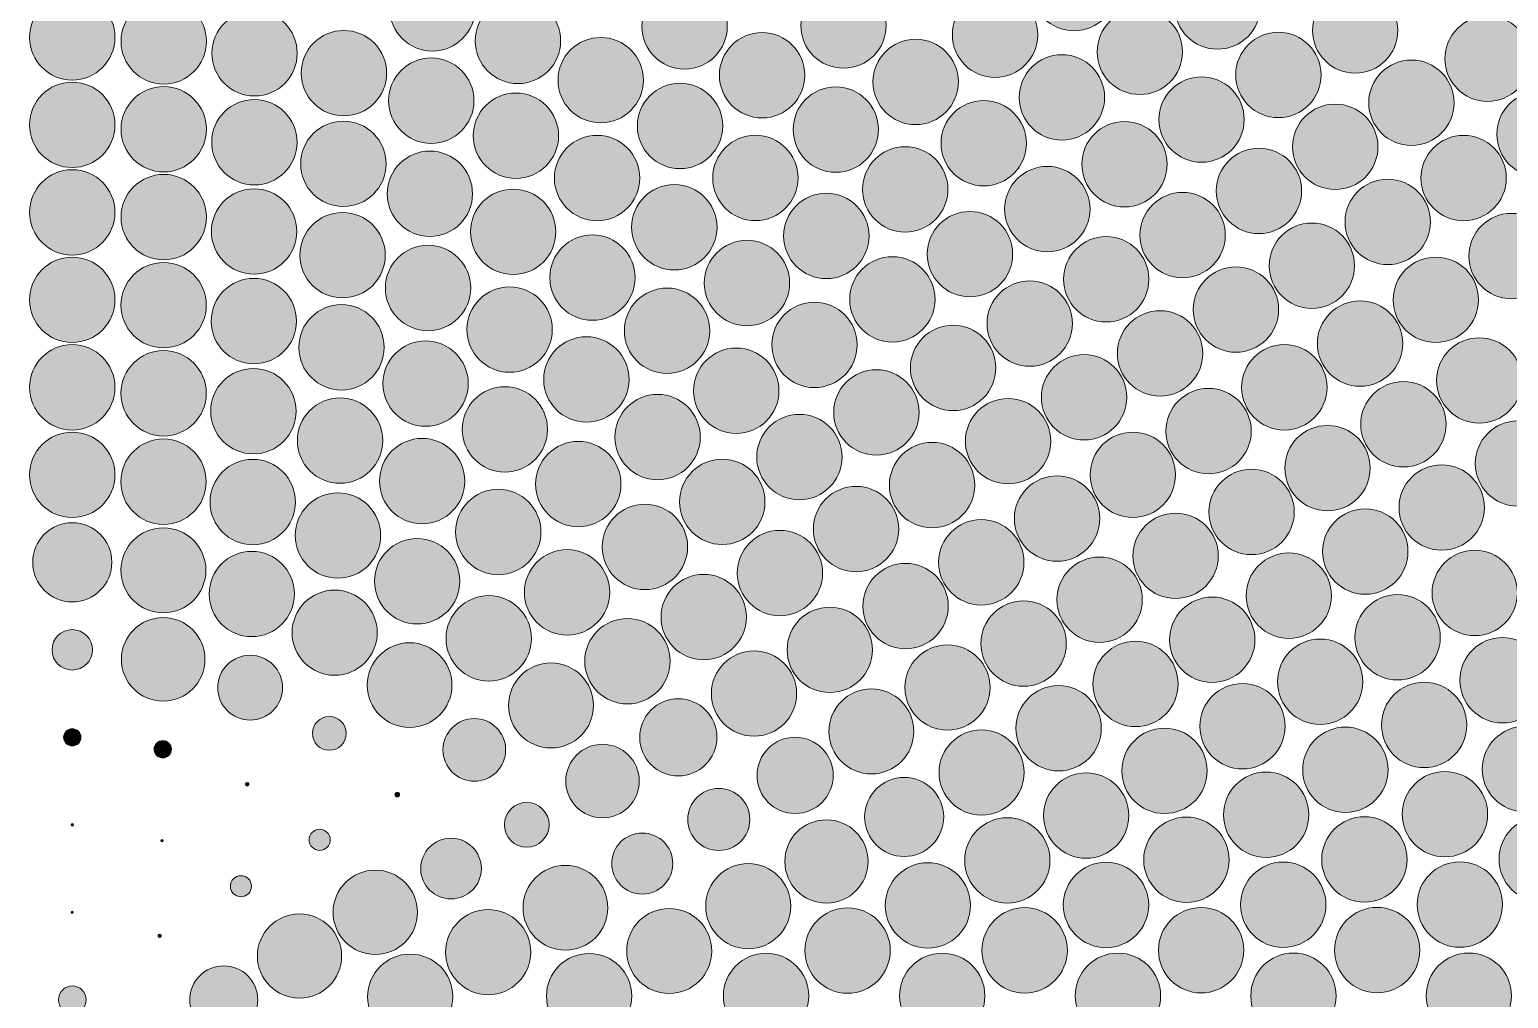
# Model space of a CAD drawing. Extents: x 3515 to 4006, y 175 to 667.
# Drawn here: x 3758 to 3841.9, y 426 to 480.9 of the extents above; entities that cross this region are included whole.
import ezdxf

# ---------------------------------------------------------------- set-up
doc = ezdxf.new("R2010")
doc.units = 0
doc.header["$MEASUREMENT"] = 0
doc.layers.add('Capa 1', color=7, linetype='Continuous', lineweight=0)

# ---------------------------------------------------------------- blocks, each defined once
blk = doc.blocks.new('Block_0')
at = {"layer": 'Capa 1', "true_color": 0x000000, "transparency": 33554687}
h = blk.add_hatch(color=18, dxfattribs=at)
h.dxf.hatch_style = 2
edge = h.paths.add_edge_path()
edge.add_arc((3817.249, 483.297), 2.421, 0, 360)
h = blk.add_hatch(color=18, dxfattribs=at)
h.dxf.hatch_style = 2
edge = h.paths.add_edge_path()
edge.add_arc((3780.844, 482.145), 2.421, 0, 360)
h = blk.add_hatch(color=18, dxfattribs=at)
h.dxf.hatch_style = 2
edge = h.paths.add_edge_path()
edge.add_arc((3825.387, 482.251), 2.421, 0, 360)
h = blk.add_hatch(color=18, dxfattribs=at)
h.dxf.hatch_style = 2
edge = h.paths.add_edge_path()
edge.add_arc((3795.152, 481.12), 2.421, 0, 360)
h = blk.add_hatch(color=18, dxfattribs=at)
h.dxf.hatch_style = 2
edge = h.paths.add_edge_path()
edge.add_arc((3804.168, 481.174), 2.421, 0, 360)
h = blk.add_hatch(color=18, dxfattribs=at)
h.dxf.hatch_style = 2
edge = h.paths.add_edge_path()
edge.add_arc((3833.197, 480.893), 2.421, 0, 360)
h = blk.add_hatch(color=18, dxfattribs=at)
h.dxf.hatch_style = 2
edge = h.paths.add_edge_path()
edge.add_arc((3760.415, 480.502), 2.421, 0, 360)
h = blk.add_hatch(color=18, dxfattribs=at)
h.dxf.hatch_style = 2
edge = h.paths.add_edge_path()
edge.add_arc((3765.605, 480.276), 2.421, 0, 360)
h = blk.add_hatch(color=18, dxfattribs=at)
h.dxf.hatch_style = 2
edge = h.paths.add_edge_path()
edge.add_arc((3785.701, 480.303), 2.421, 0, 360)
h = blk.add_hatch(color=18, dxfattribs=at)
h.dxf.hatch_style = 2
edge = h.paths.add_edge_path()
edge.add_arc((3812.767, 480.649), 2.421, 0, 360)
h = blk.add_hatch(color=18, dxfattribs=at)
h.dxf.hatch_style = 2
edge = h.paths.add_edge_path()
edge.add_arc((3770.756, 479.598), 2.421, 0, 360)
h = blk.add_hatch(color=18, dxfattribs=at)
h.dxf.hatch_style = 2
edge = h.paths.add_edge_path()
edge.add_arc((3820.979, 479.68), 2.421, 0, 360)
h = blk.add_hatch(color=18, dxfattribs=at)
h.dxf.hatch_style = 2
edge = h.paths.add_edge_path()
edge.add_arc((3840.709, 479.29), 2.421, 0, 360)
h = blk.add_hatch(color=18, dxfattribs=at)
h.dxf.hatch_style = 2
edge = h.paths.add_edge_path()
edge.add_arc((3775.827, 478.473), 2.421, 0, 360)
h = blk.add_hatch(color=18, dxfattribs=at)
h.dxf.hatch_style = 2
edge = h.paths.add_edge_path()
edge.add_arc((3799.551, 478.355), 2.421, 0, 360)
h = blk.add_hatch(color=18, dxfattribs=at)
h.dxf.hatch_style = 2
edge = h.paths.add_edge_path()
edge.add_arc((3828.841, 478.369), 2.421, 0, 360)
h = blk.add_hatch(color=18, dxfattribs=at)
h.dxf.hatch_style = 2
edge = h.paths.add_edge_path()
edge.add_arc((3790.395, 478.075), 2.421, 0, 360)
h = blk.add_hatch(color=18, dxfattribs=at)
h.dxf.hatch_style = 2
edge = h.paths.add_edge_path()
edge.add_arc((3808.262, 477.975), 2.421, 0, 360)
h = blk.add_hatch(color=18, dxfattribs=at)
h.dxf.hatch_style = 2
edge = h.paths.add_edge_path()
edge.add_arc((3780.782, 476.911), 2.421, 0, 360)
h = blk.add_hatch(color=18, dxfattribs=at)
h.dxf.hatch_style = 2
edge = h.paths.add_edge_path()
edge.add_arc((3816.559, 477.097), 2.421, 0, 360)
h = blk.add_hatch(color=18, dxfattribs=at)
h.dxf.hatch_style = 2
edge = h.paths.add_edge_path()
edge.add_arc((3836.388, 476.793), 2.421, 0, 360)
h = blk.add_hatch(color=18, dxfattribs=at)
h.dxf.hatch_style = 2
edge = h.paths.add_edge_path()
edge.add_arc((3824.48, 475.84), 2.421, 0, 360)
h = blk.add_hatch(color=18, dxfattribs=at)
h.dxf.hatch_style = 2
edge = h.paths.add_edge_path()
edge.add_arc((3760.415, 475.54), 2.421, 0, 360)
h = blk.add_hatch(color=18, dxfattribs=at)
h.dxf.hatch_style = 2
edge = h.paths.add_edge_path()
edge.add_arc((3765.604, 475.293), 2.421, 0, 360)
h = blk.add_hatch(color=18, dxfattribs=at)
h.dxf.hatch_style = 2
edge = h.paths.add_edge_path()
edge.add_arc((3794.894, 475.478), 2.421, 0, 360)
h = blk.add_hatch(color=18, dxfattribs=at)
h.dxf.hatch_style = 2
edge = h.paths.add_edge_path()
edge.add_arc((3803.732, 475.27), 2.421, 0, 360)
h = blk.add_hatch(color=18, dxfattribs=at)
h.dxf.hatch_style = 2
edge = h.paths.add_edge_path()
edge.add_arc((3843.653, 475.008), 2.421, 0, 360)
h = blk.add_hatch(color=18, dxfattribs=at)
h.dxf.hatch_style = 2
edge = h.paths.add_edge_path()
edge.add_arc((3770.746, 474.554), 2.421, 0, 360)
h = blk.add_hatch(color=18, dxfattribs=at)
h.dxf.hatch_style = 2
edge = h.paths.add_edge_path()
edge.add_arc((3785.582, 474.923), 2.421, 0, 360)
h = blk.add_hatch(color=18, dxfattribs=at)
h.dxf.hatch_style = 2
edge = h.paths.add_edge_path()
edge.add_arc((3812.123, 474.498), 2.421, 0, 360)
h = blk.add_hatch(color=18, dxfattribs=at)
h.dxf.hatch_style = 2
edge = h.paths.add_edge_path()
edge.add_arc((3832.064, 474.294), 2.421, 0, 360)
h = blk.add_hatch(color=18, dxfattribs=at)
h.dxf.hatch_style = 2
edge = h.paths.add_edge_path()
edge.add_arc((3775.794, 473.329), 2.421, 0, 360)
h = blk.add_hatch(color=18, dxfattribs=at)
h.dxf.hatch_style = 2
edge = h.paths.add_edge_path()
edge.add_arc((3820.111, 473.305), 2.421, 0, 360)
h = blk.add_hatch(color=18, dxfattribs=at)
h.dxf.hatch_style = 2
edge = h.paths.add_edge_path()
edge.add_arc((3790.19, 472.524), 2.421, 0, 360)
h = blk.add_hatch(color=18, dxfattribs=at)
h.dxf.hatch_style = 2
edge = h.paths.add_edge_path()
edge.add_arc((3799.17, 472.527), 2.421, 0, 360)
h = blk.add_hatch(color=18, dxfattribs=at)
h.dxf.hatch_style = 2
edge = h.paths.add_edge_path()
edge.add_arc((3839.349, 472.523), 2.421, 0, 360)
h = blk.add_hatch(color=18, dxfattribs=at)
h.dxf.hatch_style = 2
edge = h.paths.add_edge_path()
edge.add_arc((3780.703, 471.63), 2.421, 0, 360)
h = blk.add_hatch(color=18, dxfattribs=at)
h.dxf.hatch_style = 2
edge = h.paths.add_edge_path()
edge.add_arc((3807.67, 471.881), 2.421, 0, 360)
h = blk.add_hatch(color=18, dxfattribs=at)
h.dxf.hatch_style = 2
edge = h.paths.add_edge_path()
edge.add_arc((3827.737, 471.792), 2.421, 0, 360)
h = blk.add_hatch(color=18, dxfattribs=at)
h.dxf.hatch_style = 2
edge = h.paths.add_edge_path()
edge.add_arc((3815.732, 470.761), 2.421, 0, 360)
h = blk.add_hatch(color=18, dxfattribs=at)
h.dxf.hatch_style = 2
edge = h.paths.add_edge_path()
edge.add_arc((3760.415, 470.577), 2.421, 0, 360)
h = blk.add_hatch(color=18, dxfattribs=at)
h.dxf.hatch_style = 2
edge = h.paths.add_edge_path()
edge.add_arc((3765.602, 470.306), 2.421, 0, 360)
h = blk.add_hatch(color=18, dxfattribs=at)
h.dxf.hatch_style = 2
edge = h.paths.add_edge_path()
edge.add_arc((3835.044, 470.037), 2.421, 0, 360)
h = blk.add_hatch(color=18, dxfattribs=at)
h.dxf.hatch_style = 2
edge = h.paths.add_edge_path()
edge.add_arc((3770.732, 469.493), 2.421, 0, 360)
h = blk.add_hatch(color=18, dxfattribs=at)
h.dxf.hatch_style = 2
edge = h.paths.add_edge_path()
edge.add_arc((3785.428, 469.472), 2.421, 0, 360)
h = blk.add_hatch(color=18, dxfattribs=at)
h.dxf.hatch_style = 2
edge = h.paths.add_edge_path()
edge.add_arc((3794.571, 469.733), 2.421, 0, 360)
h = blk.add_hatch(color=18, dxfattribs=at)
h.dxf.hatch_style = 2
edge = h.paths.add_edge_path()
edge.add_arc((3803.194, 469.241), 2.421, 0, 360)
h = blk.add_hatch(color=18, dxfattribs=at)
h.dxf.hatch_style = 2
edge = h.paths.add_edge_path()
edge.add_arc((3823.407, 469.288), 2.421, 0, 360)
h = blk.add_hatch(color=18, dxfattribs=at)
h.dxf.hatch_style = 2
edge = h.paths.add_edge_path()
edge.add_arc((3775.75, 468.149), 2.421, 0, 360)
h = blk.add_hatch(color=18, dxfattribs=at)
h.dxf.hatch_style = 2
edge = h.paths.add_edge_path()
edge.add_arc((3811.343, 468.207), 2.421, 0, 360)
h = blk.add_hatch(color=18, dxfattribs=at)
h.dxf.hatch_style = 2
edge = h.paths.add_edge_path()
edge.add_arc((3830.739, 467.551), 2.421, 0, 360)
h = blk.add_hatch(color=18, dxfattribs=at)
h.dxf.hatch_style = 2
edge = h.paths.add_edge_path()
edge.add_arc((3842.07, 468.096), 2.421, 0, 360)
h = blk.add_hatch(color=18, dxfattribs=at)
h.dxf.hatch_style = 2
edge = h.paths.add_edge_path()
edge.add_arc((3789.927, 466.874), 2.421, 0, 360)
h = blk.add_hatch(color=18, dxfattribs=at)
h.dxf.hatch_style = 2
edge = h.paths.add_edge_path()
edge.add_arc((3798.693, 466.57), 2.421, 0, 360)
h = blk.add_hatch(color=18, dxfattribs=at)
h.dxf.hatch_style = 2
edge = h.paths.add_edge_path()
edge.add_arc((3819.072, 466.781), 2.421, 0, 360)
h = blk.add_hatch(color=18, dxfattribs=at)
h.dxf.hatch_style = 2
edge = h.paths.add_edge_path()
edge.add_arc((3780.599, 466.287), 2.421, 0, 360)
h = blk.add_hatch(color=18, dxfattribs=at)
h.dxf.hatch_style = 2
edge = h.paths.add_edge_path()
edge.add_arc((3760.415, 465.615), 2.421, 0, 360)
h = blk.add_hatch(color=18, dxfattribs=at)
h.dxf.hatch_style = 2
edge = h.paths.add_edge_path()
edge.add_arc((3765.6, 465.313), 2.421, 0, 360)
h = blk.add_hatch(color=18, dxfattribs=at)
h.dxf.hatch_style = 2
edge = h.paths.add_edge_path()
edge.add_arc((3806.941, 465.642), 2.421, 0, 360)
h = blk.add_hatch(color=18, dxfattribs=at)
h.dxf.hatch_style = 2
edge = h.paths.add_edge_path()
edge.add_arc((3826.433, 465.065), 2.421, 0, 360)
h = blk.add_hatch(color=18, dxfattribs=at)
h.dxf.hatch_style = 2
edge = h.paths.add_edge_path()
edge.add_arc((3837.772, 465.615), 2.421, 0, 360)
h = blk.add_hatch(color=18, dxfattribs=at)
h.dxf.hatch_style = 2
edge = h.paths.add_edge_path()
edge.add_arc((3770.715, 464.411), 2.421, 0, 360)
h = blk.add_hatch(color=18, dxfattribs=at)
h.dxf.hatch_style = 2
edge = h.paths.add_edge_path()
edge.add_arc((3814.732, 464.269), 2.421, 0, 360)
h = blk.add_hatch(color=18, dxfattribs=at)
h.dxf.hatch_style = 2
edge = h.paths.add_edge_path()
edge.add_arc((3785.227, 463.929), 2.421, 0, 360)
h = blk.add_hatch(color=18, dxfattribs=at)
h.dxf.hatch_style = 2
edge = h.paths.add_edge_path()
edge.add_arc((3794.158, 463.861), 2.421, 0, 360)
h = blk.add_hatch(color=18, dxfattribs=at)
h.dxf.hatch_style = 2
edge = h.paths.add_edge_path()
edge.add_arc((3775.69, 462.922), 2.421, 0, 360)
h = blk.add_hatch(color=18, dxfattribs=at)
h.dxf.hatch_style = 2
edge = h.paths.add_edge_path()
edge.add_arc((3802.523, 463.061), 2.421, 0, 360)
h = blk.add_hatch(color=18, dxfattribs=at)
h.dxf.hatch_style = 2
edge = h.paths.add_edge_path()
edge.add_arc((3822.126, 462.578), 2.421, 0, 360)
h = blk.add_hatch(color=18, dxfattribs=at)
h.dxf.hatch_style = 2
edge = h.paths.add_edge_path()
edge.add_arc((3833.475, 463.134), 2.421, 0, 360)
h = blk.add_hatch(color=18, dxfattribs=at)
h.dxf.hatch_style = 2
edge = h.paths.add_edge_path()
edge.add_arc((3810.386, 461.753), 2.421, 0, 360)
h = blk.add_hatch(color=18, dxfattribs=at)
h.dxf.hatch_style = 2
edge = h.paths.add_edge_path()
edge.add_arc((3780.459, 460.864), 2.421, 0, 360)
h = blk.add_hatch(color=18, dxfattribs=at)
h.dxf.hatch_style = 2
edge = h.paths.add_edge_path()
edge.add_arc((3789.584, 461.1), 2.421, 0, 360)
h = blk.add_hatch(color=18, dxfattribs=at)
h.dxf.hatch_style = 2
edge = h.paths.add_edge_path()
edge.add_arc((3840.238, 461.042), 2.421, 0, 360)
h = blk.add_hatch(color=18, dxfattribs=at)
h.dxf.hatch_style = 2
edge = h.paths.add_edge_path()
edge.add_arc((3760.415, 460.653), 2.421, 0, 360)
h = blk.add_hatch(color=18, dxfattribs=at)
h.dxf.hatch_style = 2
edge = h.paths.add_edge_path()
edge.add_arc((3765.597, 460.313), 2.421, 0, 360)
h = blk.add_hatch(color=18, dxfattribs=at)
h.dxf.hatch_style = 2
edge = h.paths.add_edge_path()
edge.add_arc((3798.084, 460.459), 2.421, 0, 360)
h = blk.add_hatch(color=18, dxfattribs=at)
h.dxf.hatch_style = 2
edge = h.paths.add_edge_path()
edge.add_arc((3817.817, 460.089), 2.421, 0, 360)
h = blk.add_hatch(color=18, dxfattribs=at)
h.dxf.hatch_style = 2
edge = h.paths.add_edge_path()
edge.add_arc((3829.177, 460.653), 2.421, 0, 360)
h = blk.add_hatch(color=18, dxfattribs=at)
h.dxf.hatch_style = 2
edge = h.paths.add_edge_path()
edge.add_arc((3770.69, 459.3), 2.421, 0, 360)
h = blk.add_hatch(color=18, dxfattribs=at)
h.dxf.hatch_style = 2
edge = h.paths.add_edge_path()
edge.add_arc((3806.033, 459.231), 2.421, 0, 360)
h = blk.add_hatch(color=18, dxfattribs=at)
h.dxf.hatch_style = 2
edge = h.paths.add_edge_path()
edge.add_arc((3784.957, 458.268), 2.421, 0, 360)
h = blk.add_hatch(color=18, dxfattribs=at)
h.dxf.hatch_style = 2
edge = h.paths.add_edge_path()
edge.add_arc((3835.933, 458.556), 2.421, 0, 360)
h = blk.add_hatch(color=18, dxfattribs=at)
h.dxf.hatch_style = 2
edge = h.paths.add_edge_path()
edge.add_arc((3775.607, 457.631), 2.421, 0, 360)
h = blk.add_hatch(color=18, dxfattribs=at)
h.dxf.hatch_style = 2
edge = h.paths.add_edge_path()
edge.add_arc((3793.62, 457.831), 2.421, 0, 360)
h = blk.add_hatch(color=18, dxfattribs=at)
h.dxf.hatch_style = 2
edge = h.paths.add_edge_path()
edge.add_arc((3813.507, 457.6), 2.421, 0, 360)
h = blk.add_hatch(color=18, dxfattribs=at)
h.dxf.hatch_style = 2
edge = h.paths.add_edge_path()
edge.add_arc((3824.879, 458.171), 2.421, 0, 360)
h = blk.add_hatch(color=18, dxfattribs=at)
h.dxf.hatch_style = 2
edge = h.paths.add_edge_path()
edge.add_arc((3801.669, 456.7), 2.421, 0, 360)
h = blk.add_hatch(color=18, dxfattribs=at)
h.dxf.hatch_style = 2
edge = h.paths.add_edge_path()
edge.add_arc((3760.415, 455.69), 2.421, 0, 360)
h = blk.add_hatch(color=18, dxfattribs=at)
h.dxf.hatch_style = 2
edge = h.paths.add_edge_path()
edge.add_arc((3820.582, 455.69), 2.421, 0, 360)
h = blk.add_hatch(color=18, dxfattribs=at)
h.dxf.hatch_style = 2
edge = h.paths.add_edge_path()
edge.add_arc((3831.626, 456.07), 2.421, 0, 360)
h = blk.add_hatch(color=18, dxfattribs=at)
h.dxf.hatch_style = 2
edge = h.paths.add_edge_path()
edge.add_arc((3842.434, 456.332), 2.421, 0, 360)
h = blk.add_hatch(color=18, dxfattribs=at)
h.dxf.hatch_style = 2
edge = h.paths.add_edge_path()
edge.add_arc((3765.592, 455.302), 2.421, 0, 360)
h = blk.add_hatch(color=18, dxfattribs=at)
h.dxf.hatch_style = 2
edge = h.paths.add_edge_path()
edge.add_arc((3780.265, 455.334), 2.421, 0, 360)
h = blk.add_hatch(color=18, dxfattribs=at)
h.dxf.hatch_style = 2
edge = h.paths.add_edge_path()
edge.add_arc((3789.123, 455.166), 2.421, 0, 360)
h = blk.add_hatch(color=18, dxfattribs=at)
h.dxf.hatch_style = 2
edge = h.paths.add_edge_path()
edge.add_arc((3809.195, 455.109), 2.421, 0, 360)
h = blk.add_hatch(color=18, dxfattribs=at)
h.dxf.hatch_style = 2
edge = h.paths.add_edge_path()
edge.add_arc((3770.654, 454.147), 2.421, 0, 360)
h = blk.add_hatch(color=18, dxfattribs=at)
h.dxf.hatch_style = 2
edge = h.paths.add_edge_path()
edge.add_arc((3797.293, 454.158), 2.421, 0, 360)
h = blk.add_hatch(color=18, dxfattribs=at)
h.dxf.hatch_style = 2
edge = h.paths.add_edge_path()
edge.add_arc((3816.284, 453.209), 2.421, 0, 360)
h = blk.add_hatch(color=18, dxfattribs=at)
h.dxf.hatch_style = 2
edge = h.paths.add_edge_path()
edge.add_arc((3827.318, 453.584), 2.421, 0, 360)
h = blk.add_hatch(color=18, dxfattribs=at)
h.dxf.hatch_style = 2
edge = h.paths.add_edge_path()
edge.add_arc((3838.104, 453.836), 2.421, 0, 360)
h = blk.add_hatch(color=18, dxfattribs=at)
h.dxf.hatch_style = 2
edge = h.paths.add_edge_path()
edge.add_arc((3784.583, 452.449), 2.421, 0, 360)
h = blk.add_hatch(color=18, dxfattribs=at)
h.dxf.hatch_style = 2
edge = h.paths.add_edge_path()
edge.add_arc((3804.88, 452.616), 2.421, 0, 360)
h = blk.add_hatch(color=18, dxfattribs=at)
h.dxf.hatch_style = 2
edge = h.paths.add_edge_path()
edge.add_arc((3775.487, 452.25), 2.421, 0, 360)
h = blk.add_hatch(color=18, dxfattribs=at)
h.dxf.hatch_style = 2
edge = h.paths.add_edge_path()
edge.add_arc((3792.901, 451.602), 2.421, 0, 360)
h = blk.add_hatch(color=18, dxfattribs=at)
h.dxf.hatch_style = 2
edge = h.paths.add_edge_path()
edge.add_arc((3811.986, 450.728), 2.421, 0, 360)
h = blk.add_hatch(color=18, dxfattribs=at)
h.dxf.hatch_style = 2
edge = h.paths.add_edge_path()
edge.add_arc((3823.009, 451.097), 2.421, 0, 360)
h = blk.add_hatch(color=18, dxfattribs=at)
h.dxf.hatch_style = 2
edge = h.paths.add_edge_path()
edge.add_arc((3833.771, 451.338), 2.421, 0, 360)
h = blk.add_hatch(color=18, dxfattribs=at)
h.dxf.hatch_style = 2
edge = h.paths.add_edge_path()
edge.add_arc((3760.415, 450.728), 2.246, 0, 360)
h = blk.add_hatch(color=18, dxfattribs=at)
h.dxf.hatch_style = 2
edge = h.paths.add_edge_path()
edge.add_arc((3765.585, 450.275), 2.411, 0, 360)
h = blk.add_hatch(color=18, dxfattribs=at)
h.dxf.hatch_style = 2
edge = h.paths.add_edge_path()
edge.add_arc((3800.562, 450.121), 2.421, 0, 360)
h = blk.add_hatch(color=18, dxfattribs=at)
h.dxf.hatch_style = 2
edge = h.paths.add_edge_path()
edge.add_arc((3779.983, 449.654), 2.421, 0, 360)
h = blk.add_hatch(color=18, dxfattribs=at)
h.dxf.hatch_style = 2
edge = h.paths.add_edge_path()
edge.add_arc((3788.487, 449.025), 2.421, 0, 360)
h = blk.add_hatch(color=18, dxfattribs=at)
h.dxf.hatch_style = 2
edge = h.paths.add_edge_path()
edge.add_arc((3839.981, 448.991), 2.421, 0, 360)
h = blk.add_hatch(color=18, dxfattribs=at)
h.dxf.hatch_style = 2
edge = h.paths.add_edge_path()
edge.add_arc((3770.598, 448.932), 2.418, 0, 360)
h = blk.add_hatch(color=18, dxfattribs=at)
h.dxf.hatch_style = 2
edge = h.paths.add_edge_path()
edge.add_arc((3807.689, 448.246), 2.421, 0, 360)
h = blk.add_hatch(color=18, dxfattribs=at)
h.dxf.hatch_style = 2
edge = h.paths.add_edge_path()
edge.add_arc((3818.698, 448.609), 2.421, 0, 360)
h = blk.add_hatch(color=18, dxfattribs=at)
h.dxf.hatch_style = 2
edge = h.paths.add_edge_path()
edge.add_arc((3829.432, 448.837), 2.421, 0, 360)
h = blk.add_hatch(color=18, dxfattribs=at)
h.dxf.hatch_style = 2
edge = h.paths.add_edge_path()
edge.add_arc((3796.239, 447.623), 2.421, 0, 360)
h = blk.add_hatch(color=18, dxfattribs=at)
h.dxf.hatch_style = 2
edge = h.paths.add_edge_path()
edge.add_arc((3775.302, 446.738), 2.415, 0, 360)
h = blk.add_hatch(color=18, dxfattribs=at)
h.dxf.hatch_style = 2
edge = h.paths.add_edge_path()
edge.add_arc((3835.601, 446.475), 2.421, 0, 360)
h = blk.add_hatch(color=18, dxfattribs=at)
h.dxf.hatch_style = 2
edge = h.paths.add_edge_path()
edge.add_arc((3784.042, 446.417), 2.421, 0, 360)
h = blk.add_hatch(color=18, dxfattribs=at)
h.dxf.hatch_style = 2
edge = h.paths.add_edge_path()
edge.add_arc((3803.391, 445.765), 2.421, 0, 360)
h = blk.add_hatch(color=18, dxfattribs=at)
h.dxf.hatch_style = 2
edge = h.paths.add_edge_path()
edge.add_arc((3814.385, 446.12), 2.421, 0, 360)
h = blk.add_hatch(color=18, dxfattribs=at)
h.dxf.hatch_style = 2
edge = h.paths.add_edge_path()
edge.add_arc((3825.087, 446.335), 2.421, 0, 360)
h = blk.add_hatch(color=18, dxfattribs=at)
h.dxf.hatch_style = 2
edge = h.paths.add_edge_path()
edge.add_arc((3765.574, 445.223), 2.369, 0, 360)
h = blk.add_hatch(color=18, dxfattribs=at)
h.dxf.hatch_style = 2
edge = h.paths.add_edge_path()
edge.add_arc((3791.911, 445.12), 2.421, 0, 360)
h = blk.add_hatch(color=18, dxfattribs=at)
h.dxf.hatch_style = 2
edge = h.paths.add_edge_path()
edge.add_arc((3760.415, 445.765), 1.146, 0, 360)
h = blk.add_hatch(color=18, dxfattribs=at)
h.dxf.hatch_style = 2
edge = h.paths.add_edge_path()
edge.add_arc((3831.209, 443.955), 2.421, 0, 360)
h = blk.add_hatch(color=18, dxfattribs=at)
h.dxf.hatch_style = 2
edge = h.paths.add_edge_path()
edge.add_arc((3841.556, 444.04), 2.421, 0, 360)
h = blk.add_hatch(color=18, dxfattribs=at)
h.dxf.hatch_style = 2
edge = h.paths.add_edge_path()
edge.add_arc((3779.554, 443.762), 2.403, 0, 360)
h = blk.add_hatch(color=18, dxfattribs=at)
h.dxf.hatch_style = 2
edge = h.paths.add_edge_path()
edge.add_arc((3799.093, 443.284), 2.418, 0, 360)
h = blk.add_hatch(color=18, dxfattribs=at)
h.dxf.hatch_style = 2
edge = h.paths.add_edge_path()
edge.add_arc((3810.069, 443.629), 2.417, 0, 360)
h = blk.add_hatch(color=18, dxfattribs=at)
h.dxf.hatch_style = 2
edge = h.paths.add_edge_path()
edge.add_arc((3820.735, 443.829), 2.421, 0, 360)
h = blk.add_hatch(color=18, dxfattribs=at)
h.dxf.hatch_style = 2
edge = h.paths.add_edge_path()
edge.add_arc((3770.507, 443.62), 1.839, 0, 360)
h = blk.add_hatch(color=18, dxfattribs=at)
h.dxf.hatch_style = 2
edge = h.paths.add_edge_path()
edge.add_arc((3787.574, 442.611), 2.41, 0, 360)
h = blk.add_hatch(color=18, dxfattribs=at)
h.dxf.hatch_style = 2
edge = h.paths.add_edge_path()
edge.add_arc((3826.803, 441.431), 2.421, 0, 360)
h = blk.add_hatch(color=18, dxfattribs=at)
h.dxf.hatch_style = 2
edge = h.paths.add_edge_path()
edge.add_arc((3837.109, 441.503), 2.421, 0, 360)
h = blk.add_hatch(color=18, dxfattribs=at)
h.dxf.hatch_style = 2
edge = h.paths.add_edge_path()
edge.add_arc((3794.796, 440.803), 2.19, 0, 360)
h = blk.add_hatch(color=18, dxfattribs=at)
h.dxf.hatch_style = 2
edge = h.paths.add_edge_path()
edge.add_arc((3805.749, 441.137), 2.409, 0, 360)
h = blk.add_hatch(color=18, dxfattribs=at)
h.dxf.hatch_style = 2
edge = h.paths.add_edge_path()
edge.add_arc((3816.373, 441.32), 2.421, 0, 360)
h = blk.add_hatch(color=18, dxfattribs=at)
h.dxf.hatch_style = 2
edge = h.paths.add_edge_path()
edge.add_arc((3774.999, 441.026), 0.961, 0, 360)
h = blk.add_hatch(color=18, dxfattribs=at)
h.dxf.hatch_style = 2
edge = h.paths.add_edge_path()
edge.add_arc((3783.224, 440.092), 1.777, 0, 360)
h = blk.add_hatch(color=18, dxfattribs=at)
h.dxf.hatch_style = 2
edge = h.paths.add_edge_path()
edge.add_arc((3822.38, 438.901), 2.421, 0, 360)
h = blk.add_hatch(color=18, dxfattribs=at)
h.dxf.hatch_style = 2
edge = h.paths.add_edge_path()
edge.add_arc((3832.641, 438.961), 2.421, 0, 360)
h = blk.add_hatch(color=18, dxfattribs=at)
h.dxf.hatch_style = 2
edge = h.paths.add_edge_path()
edge.add_arc((3842.824, 439.001), 2.421, 0, 360)
h = blk.add_hatch(color=18, dxfattribs=at)
h.dxf.hatch_style = 2
edge = h.paths.add_edge_path()
edge.add_arc((3760.415, 440.803), 0.488, 0, 360)
h = blk.add_hatch(color=18, dxfattribs=at)
h.dxf.hatch_style = 2
edge = h.paths.add_edge_path()
edge.add_arc((3765.552, 440.126), 0.491, 0, 360)
h = blk.add_hatch(color=18, dxfattribs=at)
h.dxf.hatch_style = 2
edge = h.paths.add_edge_path()
edge.add_arc((3801.425, 438.643), 2.162, 0, 360)
h = blk.add_hatch(color=18, dxfattribs=at)
h.dxf.hatch_style = 2
edge = h.paths.add_edge_path()
edge.add_arc((3812, 438.807), 2.413, 0, 360)
h = blk.add_hatch(color=18, dxfattribs=at)
h.dxf.hatch_style = 2
edge = h.paths.add_edge_path()
edge.add_arc((3790.498, 438.321), 2.085, 0, 360)
h = blk.add_hatch(color=18, dxfattribs=at)
h.dxf.hatch_style = 2
edge = h.paths.add_edge_path()
edge.add_arc((3817.936, 436.365), 2.421, 0, 360)
h = blk.add_hatch(color=18, dxfattribs=at)
h.dxf.hatch_style = 2
edge = h.paths.add_edge_path()
edge.add_arc((3828.148, 436.412), 2.421, 0, 360)
h = blk.add_hatch(color=18, dxfattribs=at)
h.dxf.hatch_style = 2
edge = h.paths.add_edge_path()
edge.add_arc((3838.289, 436.443), 2.421, 0, 360)
h = blk.add_hatch(color=18, dxfattribs=at)
h.dxf.hatch_style = 2
edge = h.paths.add_edge_path()
edge.add_arc((3770.34, 438.143), 0.104, 0, 360)
h = blk.add_hatch(color=18, dxfattribs=at)
h.dxf.hatch_style = 2
edge = h.paths.add_edge_path()
edge.add_arc((3807.611, 436.288), 2.243, 0, 360)
h = blk.add_hatch(color=18, dxfattribs=at)
h.dxf.hatch_style = 2
edge = h.paths.add_edge_path()
edge.add_arc((3778.854, 437.555), 0.133, 0, 360)
h = blk.add_hatch(color=18, dxfattribs=at)
h.dxf.hatch_style = 2
edge = h.paths.add_edge_path()
edge.add_arc((3786.201, 435.84), 1.267, 0, 360)
h = blk.add_hatch(color=18, dxfattribs=at)
h.dxf.hatch_style = 2
edge = h.paths.add_edge_path()
edge.add_arc((3797.093, 436.145), 1.76, 0, 360)
h = blk.add_hatch(color=18, dxfattribs=at)
h.dxf.hatch_style = 2
edge = h.paths.add_edge_path()
edge.add_arc((3823.623, 433.857), 2.421, 0, 360)
h = blk.add_hatch(color=18, dxfattribs=at)
h.dxf.hatch_style = 2
edge = h.paths.add_edge_path()
edge.add_arc((3833.721, 433.879), 2.421, 0, 360)
h = blk.add_hatch(color=18, dxfattribs=at)
h.dxf.hatch_style = 2
edge = h.paths.add_edge_path()
edge.add_arc((3843.778, 433.893), 2.421, 0, 360)
h = blk.add_hatch(color=18, dxfattribs=at)
h.dxf.hatch_style = 2
edge = h.paths.add_edge_path()
edge.add_arc((3760.415, 435.84), 0.0702, 0, 360)
h = blk.add_hatch(color=18, dxfattribs=at)
h.dxf.hatch_style = 2
edge = h.paths.add_edge_path()
edge.add_arc((3774.451, 434.989), 0.6, 0, 360)
h = blk.add_hatch(color=18, dxfattribs=at)
h.dxf.hatch_style = 2
edge = h.paths.add_edge_path()
edge.add_arc((3803.201, 433.762), 2.363, 0, 360)
h = blk.add_hatch(color=18, dxfattribs=at)
h.dxf.hatch_style = 2
edge = h.paths.add_edge_path()
edge.add_arc((3813.463, 433.822), 2.42, 0, 360)
h = blk.add_hatch(color=18, dxfattribs=at)
h.dxf.hatch_style = 2
edge = h.paths.add_edge_path()
edge.add_arc((3765.507, 434.942), 0.0702, 0, 360)
h = blk.add_hatch(color=18, dxfattribs=at)
h.dxf.hatch_style = 2
edge = h.paths.add_edge_path()
edge.add_arc((3781.903, 433.359), 1.72, 0, 360)
h = blk.add_hatch(color=18, dxfattribs=at)
h.dxf.hatch_style = 2
edge = h.paths.add_edge_path()
edge.add_arc((3792.751, 433.644), 1.732, 0, 360)
h = blk.add_hatch(color=18, dxfattribs=at)
h.dxf.hatch_style = 2
edge = h.paths.add_edge_path()
edge.add_arc((3769.984, 432.357), 0.599, 0, 360)
h = blk.add_hatch(color=18, dxfattribs=at)
h.dxf.hatch_style = 2
edge = h.paths.add_edge_path()
edge.add_arc((3777.605, 430.878), 2.392, 0, 360)
h = blk.add_hatch(color=18, dxfattribs=at)
h.dxf.hatch_style = 2
edge = h.paths.add_edge_path()
edge.add_arc((3788.394, 431.136), 2.403, 0, 360)
h = blk.add_hatch(color=18, dxfattribs=at)
h.dxf.hatch_style = 2
edge = h.paths.add_edge_path()
edge.add_arc((3798.762, 431.228), 2.413, 0, 360)
h = blk.add_hatch(color=18, dxfattribs=at)
h.dxf.hatch_style = 2
edge = h.paths.add_edge_path()
edge.add_arc((3808.955, 431.27), 2.42, 0, 360)
h = blk.add_hatch(color=18, dxfattribs=at)
h.dxf.hatch_style = 2
edge = h.paths.add_edge_path()
edge.add_arc((3819.06, 431.293), 2.421, 0, 360)
h = blk.add_hatch(color=18, dxfattribs=at)
h.dxf.hatch_style = 2
edge = h.paths.add_edge_path()
edge.add_arc((3829.114, 431.307), 2.421, 0, 360)
h = blk.add_hatch(color=18, dxfattribs=at)
h.dxf.hatch_style = 2
edge = h.paths.add_edge_path()
edge.add_arc((3839.135, 431.316), 2.421, 0, 360)
h = blk.add_hatch(color=18, dxfattribs=at)
h.dxf.hatch_style = 2
edge = h.paths.add_edge_path()
edge.add_arc((3760.415, 430.878), 0.0569, 0, 360)
h = blk.add_hatch(color=18, dxfattribs=at)
h.dxf.hatch_style = 2
edge = h.paths.add_edge_path()
edge.add_arc((3773.308, 428.396), 2.388, 0, 360)
h = blk.add_hatch(color=18, dxfattribs=at)
h.dxf.hatch_style = 2
edge = h.paths.add_edge_path()
edge.add_arc((3784.013, 428.62), 2.415, 0, 360)
h = blk.add_hatch(color=18, dxfattribs=at)
h.dxf.hatch_style = 2
edge = h.paths.add_edge_path()
edge.add_arc((3794.281, 428.683), 2.411, 0, 360)
h = blk.add_hatch(color=18, dxfattribs=at)
h.dxf.hatch_style = 2
edge = h.paths.add_edge_path()
edge.add_arc((3804.399, 428.708), 2.421, 0, 360)
h = blk.add_hatch(color=18, dxfattribs=at)
h.dxf.hatch_style = 2
edge = h.paths.add_edge_path()
edge.add_arc((3814.446, 428.721), 2.421, 0, 360)
h = blk.add_hatch(color=18, dxfattribs=at)
h.dxf.hatch_style = 2
edge = h.paths.add_edge_path()
edge.add_arc((3824.457, 428.729), 2.421, 0, 360)
h = blk.add_hatch(color=18, dxfattribs=at)
h.dxf.hatch_style = 2
edge = h.paths.add_edge_path()
edge.add_arc((3834.444, 428.734), 2.421, 0, 360)
h = blk.add_hatch(color=18, dxfattribs=at)
h.dxf.hatch_style = 2
edge = h.paths.add_edge_path()
edge.add_arc((3765.377, 429.548), 0.0992, 0, 360)
h = blk.add_hatch(color=18, dxfattribs=at)
h.dxf.hatch_style = 2
edge = h.paths.add_edge_path()
edge.add_arc((3779.588, 426.09), 2.417, 0, 360)
h = blk.add_hatch(color=18, dxfattribs=at)
h.dxf.hatch_style = 2
edge = h.paths.add_edge_path()
edge.add_arc((3789.737, 426.123), 2.42, 0, 360)
h = blk.add_hatch(color=18, dxfattribs=at)
h.dxf.hatch_style = 2
edge = h.paths.add_edge_path()
edge.add_arc((3799.775, 426.135), 2.421, 0, 360)
h = blk.add_hatch(color=18, dxfattribs=at)
h.dxf.hatch_style = 2
edge = h.paths.add_edge_path()
edge.add_arc((3809.768, 426.14), 2.421, 0, 360)
h = blk.add_hatch(color=18, dxfattribs=at)
h.dxf.hatch_style = 2
edge = h.paths.add_edge_path()
edge.add_arc((3819.738, 426.143), 2.421, 0, 360)
h = blk.add_hatch(color=18, dxfattribs=at)
h.dxf.hatch_style = 2
edge = h.paths.add_edge_path()
edge.add_arc((3829.695, 426.145), 2.421, 0, 360)
h = blk.add_hatch(color=18, dxfattribs=at)
h.dxf.hatch_style = 2
edge = h.paths.add_edge_path()
edge.add_arc((3839.644, 426.146), 2.421, 0, 360)
h = blk.add_hatch(color=18, dxfattribs=at)
h.dxf.hatch_style = 2
edge = h.paths.add_edge_path()
edge.add_arc((3769.01, 425.915), 1.927, 0, 360)
h = blk.add_hatch(color=18, dxfattribs=at)
h.dxf.hatch_style = 2
edge = h.paths.add_edge_path()
edge.add_arc((3760.415, 425.915), 0.787, 0, 360)
at = {"layer": 'Capa 1'}
for centre, radius in [((3817.249, 483.297), 2.421), ((3780.844, 482.145), 2.421), ((3825.387, 482.251), 2.421), ((3795.152, 481.12), 2.421), ((3804.168, 481.174), 2.421), ((3833.197, 480.893), 2.421), ((3760.415, 480.502), 2.421), ((3765.605, 480.276), 2.421), ((3785.701, 480.303), 2.421), ((3812.767, 480.649), 2.421), ((3770.756, 479.598), 2.421), ((3820.979, 479.68), 2.421), ((3840.709, 479.29), 2.421), ((3775.827, 478.473), 2.421), ((3799.551, 478.355), 2.421), ((3828.841, 478.369), 2.421), ((3790.395, 478.075), 2.421), ((3808.262, 477.975), 2.421), ((3780.782, 476.911), 2.421), ((3816.559, 477.097), 2.421), ((3836.388, 476.793), 2.421), ((3824.48, 475.84), 2.421), ((3760.415, 475.54), 2.421), ((3765.604, 475.293), 2.421), ((3794.894, 475.478), 2.421), ((3803.732, 475.27), 2.421), ((3843.653, 475.008), 2.421), ((3770.746, 474.554), 2.421), ((3785.582, 474.923), 2.421), ((3812.123, 474.498), 2.421), ((3832.064, 474.294), 2.421), ((3775.794, 473.329), 2.421), ((3820.111, 473.305), 2.421), ((3790.19, 472.524), 2.421), ((3799.17, 472.527), 2.421), ((3839.349, 472.523), 2.421), ((3780.703, 471.63), 2.421), ((3807.67, 471.881), 2.421), ((3827.737, 471.792), 2.421), ((3815.732, 470.761), 2.421), ((3760.415, 470.577), 2.421), ((3765.602, 470.306), 2.421), ((3835.044, 470.037), 2.421), ((3770.732, 469.493), 2.421), ((3785.428, 469.472), 2.421), ((3794.571, 469.733), 2.421), ((3803.194, 469.241), 2.421), ((3823.407, 469.288), 2.421), ((3775.75, 468.149), 2.421), ((3811.343, 468.207), 2.421), ((3830.739, 467.551), 2.421), ((3842.07, 468.096), 2.421), ((3789.927, 466.874), 2.421), ((3798.693, 466.57), 2.421), ((3819.072, 466.781), 2.421), ((3780.599, 466.287), 2.421), ((3760.415, 465.615), 2.421), ((3765.6, 465.313), 2.421), ((3806.941, 465.642), 2.421), ((3826.433, 465.065), 2.421), ((3837.772, 465.615), 2.421), ((3770.715, 464.411), 2.421), ((3814.732, 464.269), 2.421), ((3785.227, 463.929), 2.421), ((3794.158, 463.861), 2.421), ((3775.69, 462.922), 2.421), ((3802.523, 463.061), 2.421), ((3822.126, 462.578), 2.421), ((3833.475, 463.134), 2.421), ((3810.386, 461.753), 2.421), ((3780.459, 460.864), 2.421), ((3789.584, 461.1), 2.421), ((3840.238, 461.042), 2.421), ((3760.415, 460.653), 2.421), ((3765.597, 460.313), 2.421), ((3798.084, 460.459), 2.421), ((3817.817, 460.089), 2.421), ((3829.177, 460.653), 2.421), ((3770.69, 459.3), 2.421), ((3806.033, 459.231), 2.421), ((3784.957, 458.268), 2.421), ((3835.933, 458.556), 2.421), ((3775.607, 457.631), 2.421), ((3793.62, 457.831), 2.421), ((3813.507, 457.6), 2.421), ((3824.879, 458.171), 2.421), ((3801.669, 456.7), 2.421), ((3760.415, 455.69), 2.421), ((3820.582, 455.69), 2.421), ((3831.626, 456.07), 2.421), ((3842.434, 456.332), 2.421), ((3765.592, 455.302), 2.421), ((3780.265, 455.334), 2.421), ((3789.123, 455.166), 2.421), ((3809.195, 455.109), 2.421), ((3770.654, 454.147), 2.421), ((3797.293, 454.158), 2.421), ((3816.284, 453.209), 2.421), ((3827.318, 453.584), 2.421), ((3838.104, 453.836), 2.421), ((3784.583, 452.449), 2.421), ((3804.88, 452.616), 2.421), ((3775.487, 452.25), 2.421), ((3792.901, 451.602), 2.421), ((3811.986, 450.728), 2.421), ((3823.009, 451.097), 2.421), ((3833.771, 451.338), 2.421), ((3760.415, 450.728), 2.246), ((3765.585, 450.275), 2.411), ((3800.562, 450.121), 2.421), ((3779.983, 449.654), 2.421), ((3788.487, 449.025), 2.421), ((3839.981, 448.991), 2.421), ((3770.598, 448.932), 2.418), ((3807.689, 448.246), 2.421), ((3818.698, 448.609), 2.421), ((3829.432, 448.837), 2.421), ((3796.239, 447.623), 2.421), ((3775.302, 446.738), 2.415), ((3835.601, 446.475), 2.421), ((3784.042, 446.417), 2.421), ((3803.391, 445.765), 2.421), ((3814.385, 446.12), 2.421), ((3825.087, 446.335), 2.421), ((3765.574, 445.223), 2.369), ((3791.911, 445.12), 2.421), ((3760.415, 445.765), 1.146), ((3831.209, 443.955), 2.421), ((3841.556, 444.04), 2.421), ((3779.554, 443.762), 2.403), ((3799.093, 443.284), 2.418), ((3810.069, 443.629), 2.417), ((3820.735, 443.829), 2.421), ((3770.507, 443.62), 1.839), ((3787.574, 442.611), 2.41), ((3826.803, 441.431), 2.421), ((3837.109, 441.503), 2.421), ((3794.796, 440.803), 2.19), ((3805.749, 441.137), 2.409), ((3816.373, 441.32), 2.421), ((3774.999, 441.026), 0.961), ((3783.224, 440.092), 1.777), ((3822.38, 438.901), 2.421), ((3832.641, 438.961), 2.421), ((3842.824, 439.001), 2.421), ((3760.415, 440.803), 0.488), ((3765.552, 440.126), 0.491), ((3801.425, 438.643), 2.162), ((3812, 438.807), 2.413), ((3790.498, 438.321), 2.085), ((3817.936, 436.365), 2.421), ((3828.148, 436.412), 2.421), ((3838.289, 436.443), 2.421), ((3770.34, 438.143), 0.104), ((3807.611, 436.288), 2.243), ((3778.854, 437.555), 0.133), ((3786.201, 435.84), 1.267), ((3797.093, 436.145), 1.76), ((3823.623, 433.857), 2.421), ((3833.721, 433.879), 2.421), ((3843.778, 433.893), 2.421), ((3760.415, 435.84), 0.0702), ((3774.451, 434.989), 0.6), ((3803.201, 433.762), 2.363), ((3813.463, 433.822), 2.42), ((3765.507, 434.942), 0.0702), ((3781.903, 433.359), 1.72), ((3792.751, 433.644), 1.732), ((3769.984, 432.357), 0.599), ((3777.605, 430.878), 2.392), ((3788.394, 431.136), 2.403), ((3798.762, 431.228), 2.413), ((3808.955, 431.27), 2.42), ((3819.06, 431.293), 2.421), ((3829.114, 431.307), 2.421), ((3839.135, 431.316), 2.421), ((3760.415, 430.878), 0.0569), ((3773.308, 428.396), 2.388), ((3784.013, 428.62), 2.415), ((3794.281, 428.683), 2.411), ((3804.399, 428.708), 2.421), ((3814.446, 428.721), 2.421), ((3824.457, 428.729), 2.421), ((3834.444, 428.734), 2.421), ((3765.377, 429.548), 0.0992), ((3779.588, 426.09), 2.417), ((3789.737, 426.123), 2.42), ((3799.775, 426.135), 2.421), ((3809.768, 426.14), 2.421), ((3819.738, 426.143), 2.421), ((3829.695, 426.145), 2.421), ((3839.644, 426.146), 2.421), ((3769.01, 425.915), 1.927), ((3760.415, 425.915), 0.787)]:
    blk.add_circle(centre, radius, dxfattribs=at)

msp = doc.modelspace()

# ---------------------------------------------------------------- block references
at = {"layer": 'Capa 1'}
msp.add_blockref('Block_0', (0, 0), dxfattribs=at)

doc.saveas('drawing.dxf')
